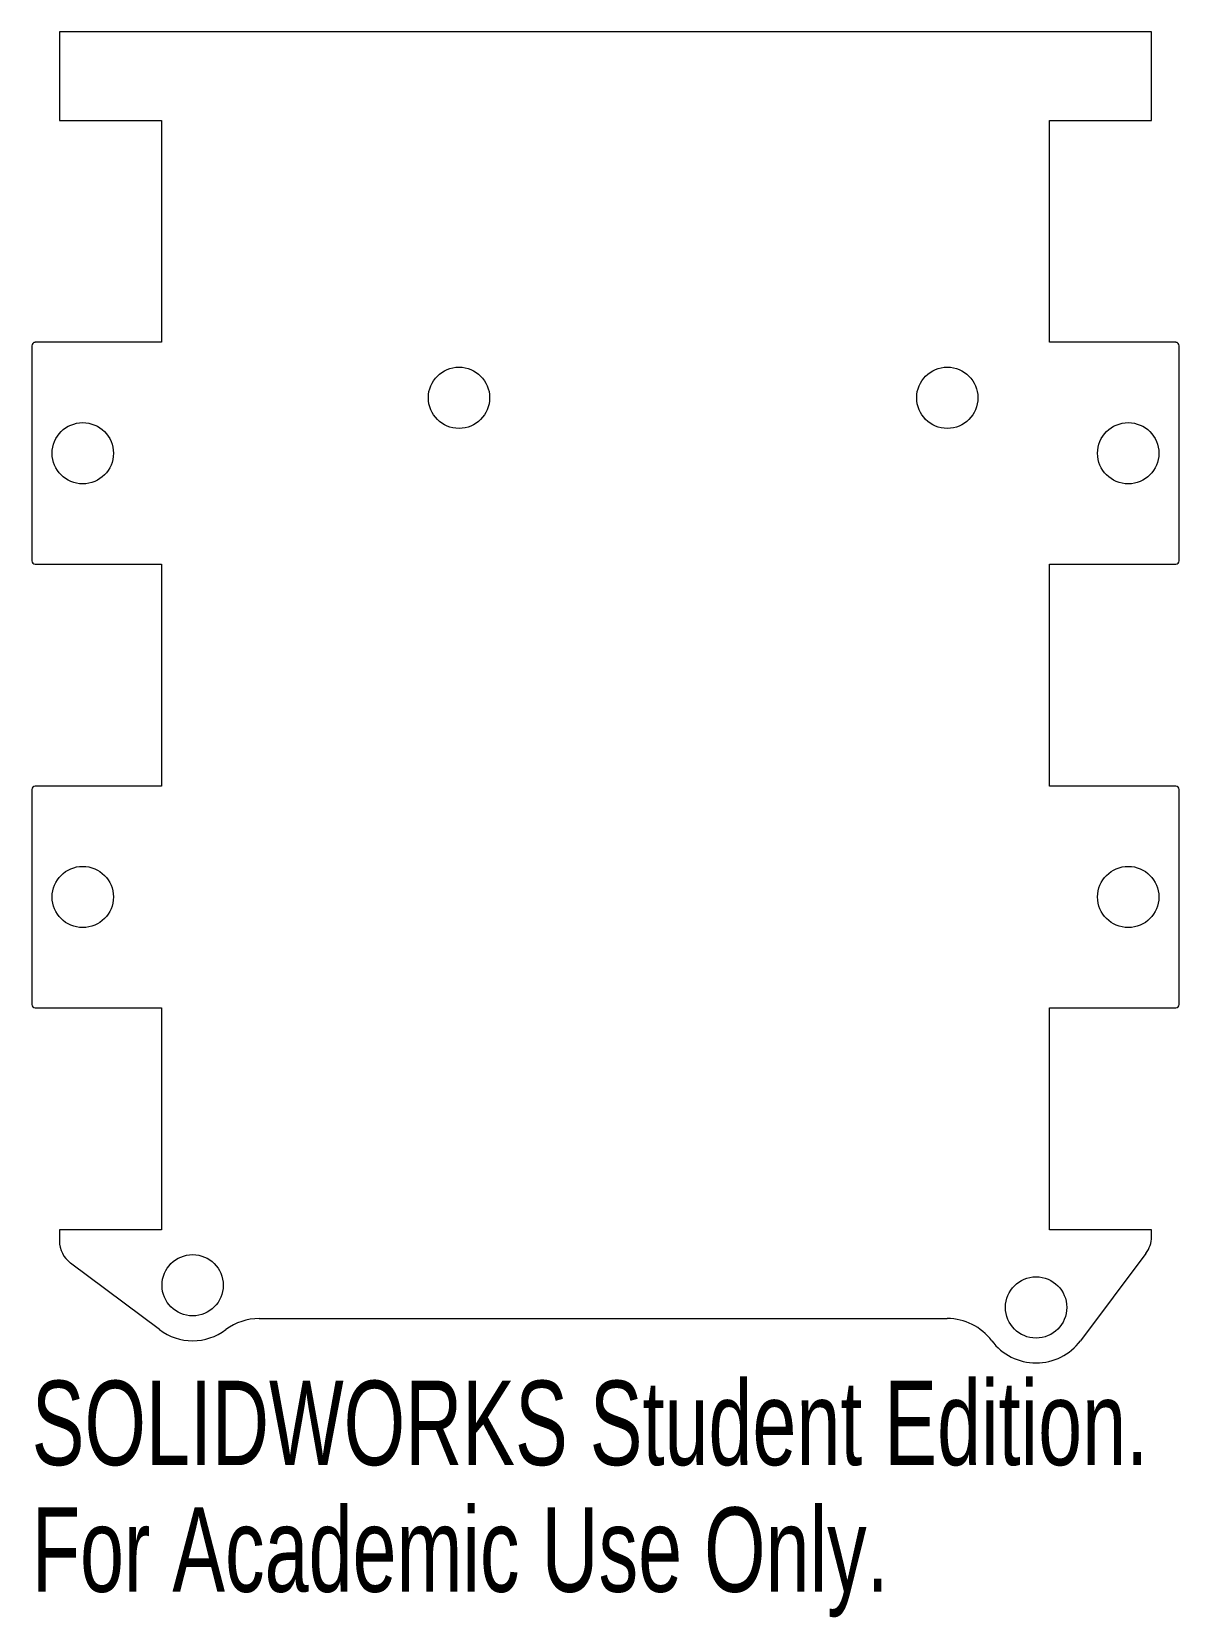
# Model space of a CAD drawing. Header units: inches. Extents: x -1.29 to 1.29, y -2.12 to 1.45.
import ezdxf

# ---------------------------------------------------------------- set-up
doc = ezdxf.new("R2010")
doc.units = ezdxf.units.IN
doc.header["$MEASUREMENT"] = 0
doc.styles.add('SLDTEXTSTYLE0', font='TXT', dxfattribs={"width": 0.7})

msp = doc.modelspace()

# ---------------------------------------------------------------- linework, layer by layer
at = {"color": 7, "linetype": 'Continuous', "lineweight": 15}
for p, q in [((1.23, 1.45), (-1.23, 1.45)), ((-1.23, 1.45), (-1.23, 1.25)), ((1.23, 1.25), (1.23, 1.45)), ((-1.23, 1.25), (-1, 1.25)), ((-1, 1.25), (-1, 0.75)), ((1, 0.75), (1, 1.25)), ((1, 1.25), (1.23, 1.25)), ((-1.2925, 0.7421), (-1.2925, 0.2579)), ((-1, 0.75), (-1.2846, 0.75)), ((1.2846, 0.75), (1, 0.75)), ((1.2925, 0.2579), (1.2925, 0.7421)), ((-1.2846, 0.25), (-1, 0.25)), ((-1, 0.25), (-1, -0.25)), ((1, -0.25), (1, 0.25)), ((1, 0.25), (1.2846, 0.25)), ((-1, -0.25), (-1.2846, -0.25)), ((1.2846, -0.25), (1, -0.25)), ((-1.2925, -0.2579), (-1.2925, -0.7421)), ((1.2925, -0.7421), (1.2925, -0.2579)), ((-1.2846, -0.75), (-1, -0.75)), ((-1, -0.75), (-1, -1.25)), ((1, -1.25), (1, -0.75)), ((1, -0.75), (1.2846, -0.75)), ((-1.23, -1.25), (-1.23, -1.275)), ((-1, -1.25), (-1.23, -1.25)), ((1.23, -1.25), (1, -1.25)), ((1.23, -1.2658), (1.23, -1.25)), ((1.2175, -1.3033), (1.07, -1.5)), ((-1.005, -1.475), (-1.205, -1.325)), ((-0.78, -1.45), (0.77, -1.45))]:
    msp.add_line(p, q, dxfattribs=at)
for centre in [(-0.33, 0.625), (0.77, 0.625), (-1.1775, 0.5), (1.1775, 0.5), (-1.1775, -0.5), (1.1775, -0.5), (-0.93, -1.375), (0.97, -1.425)]:
    msp.add_circle(centre, 0.069, dxfattribs=at)
for centre, radius, start, end in [((-1.2846, 0.7421), 0.00787, 90, 180), ((1.2846, 0.7421), 0.00787, 0, 90), ((-1.2846, 0.2579), 0.00787, 180, 270), ((1.2846, 0.2579), 0.00787, 270, 0), ((-1.2846, -0.2579), 0.00787, 90, 180), ((1.2846, -0.2579), 0.00787, 0, 90), ((-1.2846, -0.7421), 0.00787, 180, 270), ((1.2846, -0.7421), 0.00787, 270, 0), ((-1.1675, -1.275), 0.0625, 180, 233.1301), ((1.1675, -1.2658), 0.0625, 323.1301, 0), ((-0.78, -1.575), 0.125, 90, 126.8699), ((0.77, -1.575), 0.125, 36.8699, 90), ((-0.93, -1.375), 0.125, 233.1301, 306.8699), ((0.97, -1.425), 0.125, 216.8699, 323.1301)]:
    msp.add_arc(centre, radius, start, end, dxfattribs=at)

# ---------------------------------------------------------------- texts
at = {"color": 7, "linetype": 'Continuous', "char_height": 0.1903, "attachment_point": 1, "style": 'SLDTEXTSTYLE0'}
for s, insert in [('SOLIDWORKS Student Edition.', (-1.2925, -1.5901)), ('For Academic Use Only.', (-1.2925, -1.8756))]:
    msp.add_mtext(s, dxfattribs=dict(at, insert=insert))

doc.saveas('drawing.dxf')
